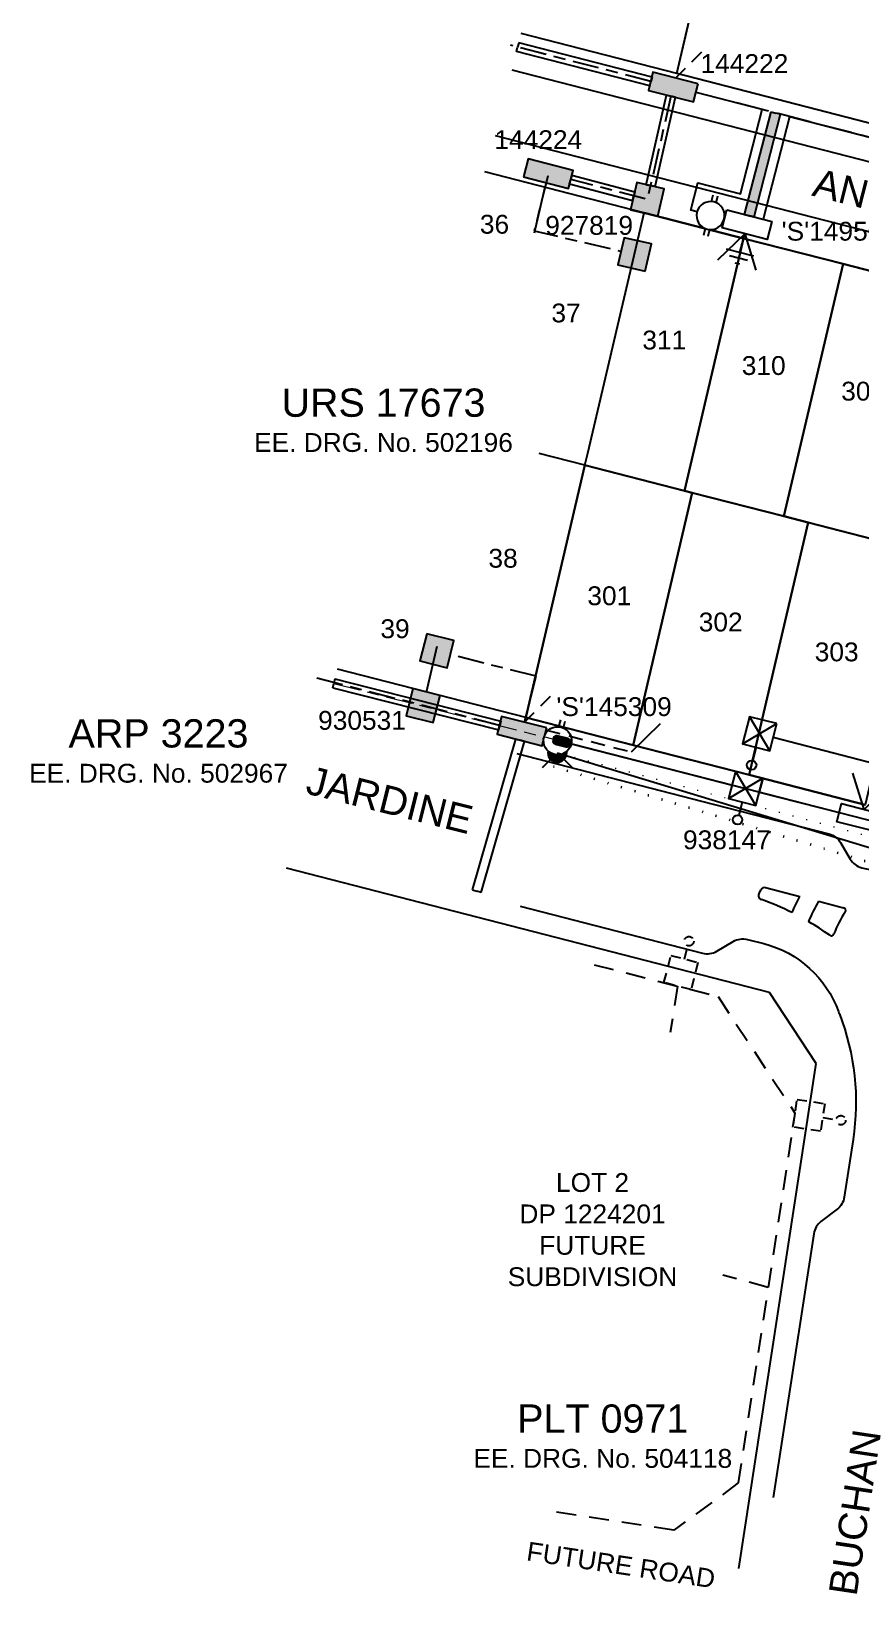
# Model space of a CAD drawing. Header units: metres. Extents: x 301329 to 301580, y 6240381 to 6240750.
# Drawn here: x 301328.8 to 301416.9, y 6240384.2 to 6240550 of the extents above; entities that cross this region are included whole.
import ezdxf
from ezdxf.enums import TextEntityAlignment as Align

# ---------------------------------------------------------------- set-up
doc = ezdxf.new("R2010")
doc.units = ezdxf.units.M
doc.header["$LTSCALE"] = 0.7
for name, pattern in [('Cable Exist OH', [1, 1, 0]), ('Cable Exist UG', [8.2, 4, -1.2, 1.8, -1.2]), ('Cable Remove', [2, 0, -2]), ('Dash', [5, 3, -2]), ('IE Trench LV', [6.5, 5, -1.5])]:
    doc.linetypes.add(name, pattern=pattern)
doc.layers.get('0').update_dxf_attribs({"color": 6})
for name, color, linetype in [('_User Miscellaneous1', 3, 'Continuous'), ('_User Miscellaneous10', 8, 'Continuous'), ('_User Miscellaneous11', 7, 'Continuous'), ('_User Miscellaneous4', 7, 'Continuous'), ('_User Miscellaneous6', 7, 'Continuous'), ('_User Miscellaneous7', 150, 'Continuous'), ('_User Miscellaneous8', 7, 'Continuous'), ('_User Miscellaneous9', 8, 'Continuous'), ('_User_HV_Exist', 7, 'Continuous'), ('_User_LV_Exist', 7, 'Continuous'), ('Cadastre Developer_SP_NEW', 4, 'Continuous'), ('Cadastre Land Parcels_SP_EXT', 4, 'Continuous'), ('Cadastre Roads_SP_EXT', 4, 'Continuous'), ('Cadastre Roads_SP_NEW', 8, 'Continuous'), ('Duct_SP_NEW', 2, 'Continuous'), ('Equip_LV_NEW', 5, 'Continuous'), ('Equip_SP_HV_NEW', 7, 'Continuous'), ('Mains_HV_NEW_U72', 2, 'Continuous'), ('Mains_LV_NEW_R6', 2, 'Continuous'), ('Mains_LV_NEW_T84', 2, 'Continuous'), ('OH_Details_SP_MISC', 6, 'Continuous'), ('Services_SP_NEW_UG', 2, 'Continuous'), ('SupportsUG_SP_LV_EXT', 7, 'Continuous'), ('SupportsUG_SP_LV_NEW', 2, 'Continuous'), ('SupportsUG_SP_LV_SL_EXT', 7, 'Continuous'), ('SupportsUG_SP_LV_SL_NEW', 2, 'Continuous'), ('Trench_SP_NEW', 2, 'Continuous'), ('UG_Details_SP_MISC', 7, 'Continuous')]:
    doc.layers.add(name, color=color, linetype=linetype)
doc.layers.add('_User Miscellaneous12', color=7, linetype='Continuous', lineweight=35)
doc.layers.add('_User Miscellaneous5', color=7, linetype='Continuous', lineweight=35)
doc.layers.add('_User Notes', color=7, linetype='Continuous', plot=False)
doc.layers.add('Features_HIDE', color=1, linetype='Continuous', plot=False)
doc.styles.add('ARIAL', font='arial.ttf', dxfattribs={"height": 2})
doc.styles.add('ARIAL 3.0', font='arial.ttf', dxfattribs={"height": 3})
doc.styles.add('COLUMN_LABEL', font='arial.ttf')
doc.styles.add('POLE_LABEL', font='arial.ttf')
doc.styles.add('SL_LABEL', font='arial.ttf')
doc.styles.get("Standard").update_dxf_attribs({"font": 'arial.ttf'})
doc.styles.add('style1', font='iso3098b.shx')
doc.linetypes.add('Cable New UG', pattern='A,8,-1,["x",style1,S=3.5,R=0,X=0.35,Y=-1],-3.5', length=12.5)
doc.linetypes.add('Cable Z', pattern='A,8,-1,["Z",Standard,S=2.5,R=0,X=0.35,Y=-1.25],-3.5', length=12.5)
doc.linetypes.add('IE Trench HV', pattern='A,8,-2,["/",style1,S=2.5,R=0,X=0.1,Y=-1],-4.5', length=14.5)

# ---------------------------------------------------------------- blocks, each defined once
blk = doc.blocks.new('*U71')
blk.add_hatch(color=256).paths.add_polyline_path([(-2.42, 2.54), (-2.46, 0.56), (2.49, 0.46), (2.53, 2.44)])
blk.add_lwpolyline([(-2.46, 0.56), (2.49, 0.46), (2.53, 2.44), (-2.42, 2.54)], close=True)
for tag, p, flags in [('OWNED_BY', (0, 1.3), 9), ('STATE', (0, 1.1), 9), ('SUPPORT_TYPE', (0, 0.9), 9), ('USAGE', (0, 0.7), 9), ('LEGEND', (0, 0.5), 9), ('LOCATION', (0, 0.3), 9), ('NOTES', (0, 0.1), 9), ('PARENT', (0, -0.1), 9), ('STREETNAME', (0, -0.3), 9), ('SUBURB', (0, -0.5), 1)]:
    blk.add_attdef(tag, p, '', height=0.2, dxfattribs=dict(flags=flags))
at = {"layer": '_User Miscellaneous6', "style": 'ARIAL', "flags": 8}
blk.add_attdef('ASSET_NUM', text='', height=2, dxfattribs=at).set_placement((1.5, 7.5), align=Align.TOP_LEFT)
blk = doc.blocks.new('PILLAR_EXT')
blk.add_hatch(color=256).paths.add_polyline_path([(-2.475, 2.49), (-2.475, 0.51), (2.475, 0.51), (2.475, 2.49)])
blk.add_lwpolyline([(-2.475, 0.51), (2.475, 0.51), (2.475, 2.49), (-2.475, 2.49)], close=True)
for tag, p, flags in [('OWNED_BY', (0, 1.3), 9), ('STATE', (0, 1.1), 9), ('SUPPORT_TYPE', (0, 0.9), 9), ('USAGE', (0, 0.7), 9), ('LEGEND', (0, 0.5), 9), ('LOCATION', (0, 0.3), 9), ('NOTES', (0, 0.1), 9), ('PARENT', (0, -0.1), 9), ('STREETNAME', (0, -0.3), 9), ('SUBURB', (0, -0.5), 1)]:
    blk.add_attdef(tag, p, '', height=0.2, dxfattribs=dict(flags=flags))
at = {"layer": '_User Miscellaneous6', "style": 'ARIAL', "flags": 8}
blk.add_attdef('ASSET_NUM', text='', height=2, dxfattribs=at).set_placement((1.5, 7.5), align=Align.TOP_LEFT)
blk = doc.blocks.new('*U79')
blk.add_hatch(color=256).paths.add_polyline_path([(-2.42, 2.54), (-2.46, 0.56), (2.49, 0.46), (2.53, 2.43)])
blk.add_lwpolyline([(-2.46, 0.56), (2.49, 0.46), (2.53, 2.43), (-2.42, 2.54)], close=True)
for tag, p, flags in [('OWNED_BY', (0, 1.3), 9), ('STATE', (0, 1.1), 9), ('SUPPORT_TYPE', (0, 0.9), 9), ('USAGE', (0, 0.7), 9), ('LEGEND', (0, 0.5), 9), ('LOCATION', (0, 0.3), 9), ('NOTES', (0, 0.1), 9), ('PARENT', (0, -0.1), 9), ('STREETNAME', (0, -0.3), 9), ('SUBURB', (0, -0.5), 1)]:
    blk.add_attdef(tag, p, '', height=0.2, dxfattribs=dict(flags=flags))
at = {"layer": '_User Miscellaneous6', "style": 'ARIAL', "flags": 8}
blk.add_attdef('ASSET_NUM', text='', height=2, dxfattribs=at).set_placement((1.5, 7.5), align=Align.TOP_LEFT)
blk = doc.blocks.new('*U36')
at = {"layer": '_User Miscellaneous7'}
blk.add_hatch(color=256, dxfattribs=at).paths.add_polyline_path([(-1.49, -7.49), (1.48, -7.49), (1.48, -4.52), (-1.49, -4.52)])
at = {"layer": '_User Miscellaneous8'}
blk.add_hatch(color=256, dxfattribs=at).paths.add_polyline_path([(-1.49, -1.49), (1.48, -1.49), (1.48, 1.48), (-1.49, 1.48)])
at = {"layer": '_User Miscellaneous7'}
blk.add_lwpolyline([(1.48, -7.49), (1.48, -4.52), (-1.49, -4.52), (-1.49, -7.49)], close=True, dxfattribs=at)
at = {"layer": '_User Miscellaneous8'}
blk.add_lwpolyline([(1.48, -1.49), (1.48, 1.48), (-1.49, 1.48), (-1.49, -1.49)], close=True, dxfattribs=at)
at = {"flags": 9}
for tag, style, p in [('STRUCTURE_PLANT_NUMBER', 'POLE_LABEL', (1.81, 0.03)), ('STREET_CODE', 'COLUMN_LABEL', (1.81, -0.2))]:
    blk.add_attdef(tag, text='', height=0.2, dxfattribs=dict(at, style=style)).set_placement(p, align=Align.MIDDLE_LEFT)
for tag, p in [('COLUMN_TYPE', (1.81, -0.4)), ('OWNED_BY', (1.81, -0.6)), ('STATE', (1.81, -0.8)), ('USAGE', (1.81, -1)), ('STREETNAME', (1.81, -1.6)), ('LEGEND', (1.81, -1.2)), ('LOCATION', (1.81, -1.4)), ('SUBURB', (1.81, -1.8)), ('NOTES', (1.81, -2))]:
    blk.add_attdef(tag, text='', height=0.2, dxfattribs=at).set_placement(p, align=Align.MIDDLE_LEFT)
at = {"flags": 1}
blk.add_attdef('Z', (1.81, -2.35), '', height=0.2, dxfattribs=at)
at = {"layer": '_User Miscellaneous6', "style": 'ARIAL', "flags": 8}
blk.add_attdef('ASSET_NUM', text='', height=2, dxfattribs=at).set_placement((2, 2), align=Align.MIDDLE_LEFT)
blk = doc.blocks.new('*U30')
at = {"lineweight": -3}
blk.add_lwpolyline([(-2.48, 2.49), (2.47, 2.49), (2.47, 0.51), (-2.48, 0.51)], close=True, dxfattribs=at)
for tag, flags, p in [('STREET_CODE', 9, (1.5, 3.5)), ('OWNED_BY', 9, (1.5, 3.3)), ('OPERATED_BY', 9, (1.5, 3.1)), ('STATE', 9, (1.5, 2.7)), ('SUPPORT_TYPE', 9, (1.5, 2.5)), ('SUBURB', 9, (1.5, 1.7)), ('MAINTAINED_BY', 9, (1.5, 2.9)), ('USAGE', 9, (1.5, 2.3)), ('LEGEND', 9, (1.5, 2.1)), ('PARENT', 9, (1.5, 1.9)), ('STREETNAME', 9, (1.5, 1.5)), ('Z', 1, (1.5, 0.9)), ('LOCATION', 9, (1.5, 1.3)), ('NOTES', 9, (1.5, 1.1))]:
    blk.add_attdef(tag, text='', height=0.2, dxfattribs=dict(flags=flags)).set_placement(p, align=Align.MIDDLE_LEFT)
at = {"layer": '_User Miscellaneous4', "style": 'ARIAL', "flags": 8}
blk.add_attdef('ASSET_NUM', text='', height=2, dxfattribs=at).set_placement((2, 5.5), align=Align.MIDDLE_LEFT)
blk = doc.blocks.new('A$C1B2C29DD')
at = {"layer": 'Services_SP_NEW_UG', "color": 2, "flags": 128}
for points in [[(0, 0), (-2.1, 3.44)], [(0, 0), (2.1, 3.44)]]:
    blk.add_lwpolyline(points, dxfattribs=at)
blk = doc.blocks.new('POLE_DEL')
at = {"layer": '_User Miscellaneous10'}
h = blk.add_hatch(color=256, dxfattribs=at)
edge = h.paths.add_edge_path()
edge.add_arc((0, 0), 1, 180, 360)
edge.add_arc((0, 0), 1, 0, 180)
at = {"layer": '_User Miscellaneous11', "color": 2}
for p, q in [((-1.58, 1.58), (1.58, -1.58)), ((-1.58, -1.58), (1.58, 1.58))]:
    blk.add_line(p, q, dxfattribs=at)
at = {"layer": '_User Miscellaneous11'}
blk.add_lwpolyline([(-1, 0, 1), (1, 0, 1)], format="xyb", close=True, dxfattribs=at)
for tag, height, flags, p in [('pNumber', 2.5, 8, (0, 2.07)), ('OWNED_BY', 0.2, 9, (0, -0.4)), ('SPECIAL_USE', 0.2, 9, (0, -0.6)), ('STATE', 0.2, 9, (0, -0.8)), ('cLV', 0.2, 9, (0, -1.2)), ('USAGE', 0.2, 9, (0, -1)), ('hDepth', 0.2, 9, (0, -1.4)), ('hDia', 0.2, 9, (0, -1.6)), ('cHV', 0.2, 9, (0, -1.8)), ('cLinedev', 0.2, 9, (0, -3.2)), ('LBRACKET', 0.2, 9, (0, -2)), ('LExisting', 0.2, 9, (0, -2.2)), ('LANTNUMBER', 0.2, 9, (0, -2.4)), ('LOther', 0.2, 9, (0, -2.6)), ('LRemove', 0.2, 9, (0, -2.8)), ('LEGEND', 0.2, 9, (0, -3)), ('pExisting', 0.2, 9, (0, -3.4)), ('PFNUMBER', 0.2, 9, (0, -3.6)), ('NEWPFNUMBER', 0.2, 9, (0, -3.8)), ('pFooting', 0.2, 9, (0, -4)), ('pNew', 0.2, 9, (0, -4.2)), ('pRelocate', 0.2, 9, (0, -4.6)), ('pRemove', 0.2, 9, (0, -4.8)), ('pReplace', 0.2, 9, (0, -5)), ('cspan', 0.2, 9, (0, -5.6)), ('SUBURB', 0.2, 9, (0, -5.8)), ('STREETNAME', 0.2, 9, (0, -6)), ('pStay', 0.2, 9, (0, -5.2)), ('pType', 0.2, 9, (0, -5.4)), ('LOCATION', 0.2, 9, (0, -6.2)), ('NOTES', 0.2, 9, (0, -6.4))]:
    blk.add_attdef(tag, text='', height=height, dxfattribs=dict(flags=flags)).set_placement(p, align=Align.MIDDLE_LEFT)
at = {"flags": 1}
blk.add_attdef('Z', (0, 0), '', height=0.2, dxfattribs=at)
at = {"style": 'POLE_LABEL', "flags": 9}
blk.add_attdef('STREET_CODE', text='', height=0.2, dxfattribs=at).set_placement((0, -0.2), align=Align.MIDDLE_LEFT)
at = {"layer": 'Features_HIDE', "style": 'POLE_LABEL', "flags": 8}
blk.add_attdef('ASSET_NUM', text='', height=2.5, dxfattribs=at).set_placement((2, 2), align=Align.MIDDLE_LEFT)
blk = doc.blocks.new('LV_UG_LINKS_OPEN_NEW')
blk.add_wipeout([(-1.17, 0.93), (-1.28, 0.78), (-1.36, 0.61), (-1.43, 0.44), (-1.47, 0.25), (-1.49, 0.07), (-1.49, -0.12), (-1.46, -0.31), (-1.41, -0.49), (-1.34, -0.66), (-1.25, -0.82), (-1.13, -0.97), (-1, -1.11), (-0.86, -1.22), (-0.7, -1.32), (-0.53, -1.4), (-0.35, -1.45), (-0.16, -1.49), (0.03, -1.49), (0.21, -1.48), (0.4, -1.44), (0.57, -1.38), (0.74, -1.3), (0.9, -1.19), (1.04, -1.07), (1.17, -0.93), (1.28, -0.78), (1.36, -0.61), (1.43, -0.44), (1.47, -0.25), (1.49, -0.07), (1.49, 0.12), (1.46, 0.31), (1.41, 0.49), (1.34, 0.66), (1.25, 0.82), (1.13, 0.97), (1, 1.11), (0.86, 1.22), (0.7, 1.32), (0.53, 1.4), (0.35, 1.45), (0.16, 1.49), (-0.03, 1.49), (-0.21, 1.48), (-0.4, 1.44), (-0.57, 1.38), (-0.74, 1.3), (-0.9, 1.19), (-1.04, 1.07)])
for p, q in [((-0.25, 1.47), (-0.25, 2.22)), ((0.25, 1.47), (0.25, 2.22)), ((-0.25, -1.47), (-0.25, -2.22)), ((0.25, -1.47), (0.25, -2.22))]:
    blk.add_line(p, q)
blk.add_lwpolyline([(1.49, 0, 1), (-1.49, 0, 1)], format="xyb", close=True)
for tag, p, flags in [('ORIENTATION', (0, 0), 9), ('Z', (0, 0), 1), ('USAGE', (0, -0.2), 9), ('NOTES', (0, -0.4), 9)]:
    blk.add_attdef(tag, p, '', height=0.2, dxfattribs=dict(flags=flags))
blk = doc.blocks.new('*U73')
at = {"layer": '_User Miscellaneous7', "lineweight": -3}
for points in [[(0, -3.03), (0, -1.58)], [(-1.49, -3.03), (1.5, -6.01)], [(1.49, -3.03), (-1.49, -6)]]:
    blk.add_lwpolyline(points, dxfattribs=at)
blk.add_lwpolyline([(-1.49, -6), (1.49, -6), (1.49, -3.03), (-1.49, -3.03)], close=True, dxfattribs=at)
blk.add_circle((0, -1.08), 0.5, dxfattribs=at)
at = {"layer": '_User Miscellaneous8', "color": 2, "lineweight": -3}
blk.add_lwpolyline([(-1.49, 0), (1.49, 0), (1.49, 2.97), (-1.49, 2.97)], close=True, dxfattribs=at)
at = {"layer": '_User Miscellaneous9', "color": 2, "lineweight": -3}
for points in [[(-1.49, 2.97), (1.5, -0.01)], [(1.49, 2.97), (-1.49, -0.01)]]:
    blk.add_lwpolyline(points, dxfattribs=at)
at = {"style": 'POLE_LABEL', "flags": 9}
blk.add_attdef('STRUCTURE_PLANT_NUMBER', text='', height=0.2, dxfattribs=at).set_placement((1.64, 1.73), align=Align.MIDDLE_LEFT)
for tag, flags, p in [('STREET_CODE', 9, (1.64, 1.49)), ('OWNED_BY', 9, (1.64, 1.09)), ('OPERATED_BY', 9, (1.64, 0.89)), ('STATE', 9, (1.64, 0.49)), ('COLUMN_TYPE', 9, (1.64, 1.29)), ('MAINTAINED_BY', 9, (1.64, 0.69)), ('USAGE', 9, (1.64, 0.29)), ('LEGEND', 9, (1.64, 0.09)), ('SUBURB', 9, (1.64, -0.31)), ('STREETNAME', 9, (1.64, -0.51)), ('Z', 1, (1.64, -1.31)), ('PARENT', 9, (1.64, -0.11)), ('LOCATION', 9, (1.64, -0.71)), ('NOTES', 9, (1.64, -0.91)), ('LABEL_ALIGNMENT', 9, (1.64, -1.11))]:
    blk.add_attdef(tag, text='', height=0.2, dxfattribs=dict(flags=flags)).set_placement(p, align=Align.MIDDLE_LEFT)
at = {"layer": '_User Miscellaneous5', "style": 'ARIAL', "flags": 8}
blk.add_attdef('ASSET_NUM', text='', height=2, dxfattribs=at).set_placement((2, 3.49), align=Align.MIDDLE_LEFT)
blk = doc.blocks.new('*U72')
at = {"layer": '_User Miscellaneous8', "color": 2}
blk.add_line((0, 0), (0, 1.45), dxfattribs=at)
blk.add_circle((0, 1.95), 0.5, dxfattribs=at)
for tag, p, flags in [('Z', (0, 0), 1), ('OPERATED_BY', (0, -9.61), 9)]:
    blk.add_attdef(tag, p, '', height=0.2, dxfattribs=dict(flags=flags))
at = {"style": 'SL_LABEL', "flags": 9}
blk.add_attdef('STREET_CODE', text='', height=0.2, dxfattribs=at).set_placement((0, -0.2), align=Align.MIDDLE_LEFT)
at = {"flags": 9}
for tag, p in [('CONSTRUCTED_VOLTAGE', (0, -0.4)), ('CONTROL_TYPE', (0, -0.6)), ('OPERATING_VOLTAGE', (0, -1.4)), ('ORIENTATION', (0, -1.6)), ('LANTERN_PURPOSE', (0, -0.8)), ('LANTERN_TYPE', (0, -1)), ('NO_PHASES', (0, -1.2)), ('OWNED_BY', (0, -1.8)), ('STATE', (0, -2)), ('CEXIST', (0, -2.4)), ('CNEW', (0, -2.6)), ('CNUMBER', (0, -2.8)), ('CREMOVE', (0, -3)), ('CREPLACE', (0, -3.2)), ('USAGE', (0, -2.2)), ('LKINGHEIGHT', (0, -3.4)), ('LBRACKET', (0, -3.6)), ('LBRACKETVOCAB', (0, -3.8)), ('LCATEGORY', (0, -4)), ('LCHARGE1', (0, -4.2)), ('LCHARGE1PERCENT', (0, -4.4)), ('LCHARGE2', (0, -4.6)), ('LCHARGE2PERCENT', (0, -4.8)), ('LCHARGE3', (0, -5)), ('LCHARGE3PERCENT', (0, -5.2)), ('LEXIST', (0, -5.4)), ('LLAMP', (0, -5.6)), ('LLAMPVOCAB', (0, -5.8)), ('LMAST', (0, -6)), ('LMASTVOCAB', (0, -6.2)), ('LNEW', (0, -6.4)), ('LANTNUMBER', (0, -6.6)), ('LOUTREACH', (0, -7)), ('LOUTREACHVOCAB', (0, -7.2)), ('LRATECODE', (0, -7.4)), ('LREMOVE', (0, -7.6)), ('LREPLACE', (0, -7.8)), ('LTYPE', (0, -8)), ('LTYPEVOCAB', (0, -8.2)), ('SUBURB', (0, -8.6)), ('STREETNAME', (0, -8.8)), ('LEGEND', (0, -8.4)), ('LOCATION', (0, -9)), ('NOTES', (0, -9.2)), ('MAINTAINED_BY', (0, -9.86))]:
    blk.add_attdef(tag, text='', height=0.2, dxfattribs=at).set_placement(p, align=Align.MIDDLE_LEFT)
at = {"layer": '_User Notes', "style": 'SL_LABEL', "flags": 8}
blk.add_attdef('ASSET_NUM', text='', height=2.5, dxfattribs=at).set_placement((2, 2), align=Align.MIDDLE_LEFT)
at = {"layer": '_User Notes', "flags": 8}
blk.add_attdef('LNUMBER', text='', height=2.5, dxfattribs=at).set_placement((1.2, -2.8), align=Align.MIDDLE_LEFT)
blk = doc.blocks.new('Earth')
for p, q in [((0, -2.04), (0, 0)), ((-1.5, -2.04), (1.5, -2.04)), ((-1, -2.64), (1, -2.64)), ((-0.25, -3.24), (0.25, -3.24))]:
    blk.add_line(p, q)
blk = doc.blocks.new('*U101')
at = {"layer": 'Services_SP_NEW_UG', "color": 2, "flags": 128}
blk.add_lwpolyline([(11.75, -0.99), (14.07, 2.64)], dxfattribs=at)
at = {"layer": 'Services_SP_NEW_UG', "color": 2, "linetype": 'Dash', "ltscale": 0.7, "flags": 128}
blk.add_lwpolyline([(2.46, -0.8), (11.75, -0.99)], dxfattribs=at)
blk = doc.blocks.new('A$C7DAD38F0')
at = {"layer": '_User Miscellaneous11', "color": 3, "style": 'ARIAL'}
blk.add_attdef('DRG_NO', text='', height=2, dxfattribs=at).set_placement((0, -4.23), align=Align.MIDDLE_CENTER)
at = {"layer": '_User Miscellaneous6', "color": 2, "style": 'ARIAL 3.0'}
blk.add_attdef('URS___', text='', height=3, dxfattribs=at).set_placement((0, 0), align=Align.MIDDLE_CENTER)
blk = doc.blocks.new('HV_STJ_NEW')
blk.add_hatch(color=256).paths.add_polyline_path([(0.59, -0.45), (-0.59, -0.45, -0.414214), (-0.91, -0.13), (-0.91, 0.13, -0.414214), (-0.59, 0.45), (0.59, 0.45, -0.414214), (0.91, 0.13), (0.91, -0.13, -0.414214)])
blk.add_lwpolyline([(-0.91, 0.13), (-0.91, -0.13, 0.414214), (-0.59, -0.45), (0.59, -0.45, 0.414214), (0.91, -0.13), (0.91, 0.13, 0.414214), (0.59, 0.45), (-0.59, 0.45, 0.414214)], format="xyb", close=True)
for tag, flags, p in [('ORIENTATION', 9, (1.5, 0)), ('OWNED_BY', 9, (1.5, -0.8)), ('OPERATED_BY', 9, (1.5, -1)), ('TYPE', 9, (1.5, -1.4)), ('OPERATING_VOLTAGE', 9, (1.5, -1.6)), ('USAGE', 9, (1.5, -0.2)), ('LEGEND', 9, (1.5, -0.4)), ('NOTES', 9, (1.5, -0.6)), ('MAINTAINED_BY', 9, (1.5, -1.2)), ('CONSTRUCTED_VOLTAGE', 9, (1.5, -1.8)), ('Z', 1, (1.5, -2.2)), ('NUMBER_OF_PHASES', 9, (1.5, -2))]:
    blk.add_attdef(tag, text='', height=0.2, dxfattribs=dict(flags=flags)).set_placement(p, align=Align.MIDDLE_LEFT)
blk = doc.blocks.new('A$C4FBE3B10')
at = {"layer": '_User Miscellaneous1', "color": 6, "linetype": 'Dash', "ltscale": 0.5, "flags": 128}
blk.add_lwpolyline([(0, 2.97), (0, 4.42)], dxfattribs=at)
at = {"layer": '_User Miscellaneous1', "color": 6, "linetype": 'Dash', "ltscale": 0.5}
blk.add_lwpolyline([(-1.48, 2.97), (1.48, 2.97), (1.48, 0), (-1.48, 0)], close=True, dxfattribs=at)
blk.add_circle((0, 4.92), 0.5, dxfattribs=at)

msp = doc.modelspace()

# ---------------------------------------------------------------- hatches: boundary and pattern name
at = {"layer": '_User Miscellaneous11'}
h = msp.add_hatch(color=256, dxfattribs=at)
h.dxf.hatch_style = 1
h.paths.add_polyline_path([(301404.55, 6240530.58), (301405.56, 6240530.32), (301408.38, 6240541.21), (301407.37, 6240541.47)])

# ---------------------------------------------------------------- linework, layer by layer
at = {"layer": '_User_LV_Exist', "color": 7, "linetype": 'Cable Exist UG'}
msp.add_line((301382.41, 6240481.55), (301373.29, 6240483.85), dxfattribs=at)
at = {"layer": '_User_LV_Exist', "color": 7, "linetype": 'Cable Exist UG', "flags": 128}
for points in [[(301394.6, 6240544.71), (301379.69, 6240548.54)], [(301396.73, 6240543.14), (301394.23, 6240532.19), (301386.1, 6240534.3)], [(301383.64, 6240534.67), (301382.21, 6240528.85), (301391.4, 6240526.69)], [(301378.51, 6240476.34), (301358.48, 6240481.51)]]:
    msp.add_lwpolyline(points, dxfattribs=at)
at = {"layer": 'Cadastre Developer_SP_NEW'}
for p, q in [((301397.35, 6240545.55), (301402.73, 6240568.51)), ((301424.8, 6240538.46), (301397.35, 6240545.55)), ((301387.89, 6240505.23), (301393.87, 6240530.75)), ((301404.44, 6240528.04), (301393.87, 6240530.75)), ((301398.16, 6240501.25), (301404.44, 6240528.04)), ((301415, 6240525.32), (301404.44, 6240528.04)), ((301408.72, 6240498.54), (301415, 6240525.32)), ((301425.56, 6240522.61), (301415, 6240525.32)), ((301387.59, 6240503.96), (301381.31, 6240477.17)), ((301387.59, 6240503.96), (301387.89, 6240505.23)), ((301387.59, 6240503.96), (301398.16, 6240501.25)), ((301392.71, 6240474.25), (301398.99, 6240501.03)), ((301398.99, 6240501.03), (301398.16, 6240501.25)), ((301408.72, 6240498.54), (301398.99, 6240501.03)), ((301405.03, 6240471.08), (301411.31, 6240497.87)), ((301411.31, 6240497.87), (301408.72, 6240498.54)), ((301419.28, 6240495.82), (301411.31, 6240497.87)), ((301381.31, 6240477.17), (301392.71, 6240474.25)), ((301392.71, 6240474.25), (301405.03, 6240471.08)), ((301405.03, 6240471.08), (301417.36, 6240467.91))]:
    msp.add_line(p, q, dxfattribs=at)
for points in [[(301402.73, 6240568.51), (301420.39, 6240564.09), (301430.23, 6240561.63), (301424.8, 6240538.46), (301397.35, 6240545.55), (301402.73, 6240568.51)], [(301404.44, 6240528.04), (301398.16, 6240501.25), (301387.59, 6240503.96), (301387.89, 6240505.23), (301393.87, 6240530.75), (301404.44, 6240528.04)], [(301415, 6240525.32), (301408.72, 6240498.54), (301398.99, 6240501.03), (301398.16, 6240501.25), (301404.44, 6240528.04), (301415, 6240525.32)], [(301425.56, 6240522.61), (301419.28, 6240495.82), (301411.31, 6240497.87), (301408.72, 6240498.54), (301415, 6240525.32), (301425.56, 6240522.61)], [(301398.99, 6240501.03), (301392.71, 6240474.25), (301381.31, 6240477.17), (301387.59, 6240503.96), (301398.16, 6240501.25), (301398.99, 6240501.03)], [(301392.71, 6240474.25), (301398.99, 6240501.03), (301408.72, 6240498.54), (301411.31, 6240497.87), (301405.03, 6240471.08), (301392.71, 6240474.25)], [(301423.64, 6240494.7), (301417.36, 6240467.91), (301405.03, 6240471.08), (301411.31, 6240497.87), (301419.28, 6240495.82), (301423.64, 6240494.7)]]:
    msp.add_lwpolyline(points, close=True, dxfattribs=at)
at = {"layer": 'Cadastre Developer_SP_NEW', "flags": 128}
for points in [[(301397.35, 6240545.55), (301380.82, 6240549.8)], [(301393.84, 6240530.76), (301376.97, 6240535.09)], [(301383.33, 6240533.46), (301382.19, 6240528.59)], [(301387.59, 6240503.96), (301382.75, 6240505.21)], [(301370.76, 6240479.88), (301371.9, 6240484.75)], [(301381.33, 6240477.17), (301361.32, 6240482.31)]]:
    msp.add_lwpolyline(points, dxfattribs=at)
at = {"layer": 'Cadastre Developer_SP_NEW', "linetype": 'Dash', "lineweight": 25}
for points in [[(301388.57, 6240450.93), (301401.73, 6240447.55), (301409.9, 6240435.18)], [(301397.42, 6240448.66), (301396.66, 6240443.72)], [(301403.89, 6240395.91), (301409.91, 6240435.16)], [(301407.06, 6240416.67), (301402.23, 6240417.96)], [(301403.88, 6240395.91), (301397.04, 6240390.89), (301383.61, 6240392.95)]]:
    msp.add_lwpolyline(points, dxfattribs=at)
at = {"layer": 'Cadastre Land Parcels_SP_EXT', "linetype": 'Continuous'}
for p, q in [((301407.2, 6240447.99), (301355.9, 6240461.19)), ((301412.16, 6240440.43), (301407.2, 6240447.99)), ((301403.94, 6240386.83), (301412.16, 6240440.43))]:
    msp.add_line(p, q, dxfattribs=at)
at = {"layer": 'Cadastre Roads_SP_NEW'}
for p, q in [((301462.69, 6240524.64), (301379.85, 6240545.91)), ((301460.29, 6240517.82), (301378.1, 6240538.93))]:
    msp.add_line(p, q, dxfattribs=at)
at = {"layer": 'Cadastre Roads_SP_NEW', "lineweight": 25}
for p, q in [((301406.78, 6240459.11), (301410.4, 6240458.18)), ((301406.78, 6240459.11), (301410.4, 6240458.18)), ((301412.41, 6240457.66), (301415.06, 6240456.97)), ((301412.41, 6240457.66), (301415.06, 6240456.97))]:
    msp.add_line(p, q, dxfattribs=at)
at = {"layer": 'Cadastre Roads_SP_NEW', "lineweight": 25, "flags": 128}
msp.add_lwpolyline([(301380.7, 6240457.15), (301400.08, 6240452.16, 0.198912), (301401.6, 6240452.37), (301403.34, 6240453.4, -0.198912), (301404.86, 6240453.61), (301406.59, 6240453.17, -0.247635), (301414.53, 6240445.95, 0.005446), (301414.62, 6240445.71, -0.131195), (301416.07, 6240432.38), (301415.13, 6240426.25, -0.193334), (301414.37, 6240424.97), (301412.66, 6240423.66, 0.193334), (301411.9, 6240422.37), (301407.6, 6240394.38)], format="xyb", dxfattribs=at)
at = {"layer": 'Cadastre Roads_SP_NEW', "lineweight": 25}
for centre, radius, start, end in [((301406.67, 6240458.67), 0.45, 75.5476, 154.7538), ((301406.48, 6240458.27), 0.45, 155.9693, 250.2274), ((301425.34, 6240449.87), 21.1, 154.7538, 155.9693), ((301396.18, 6240429.62), 30, 63.4979, 70.2274), ((301425.34, 6240449.87), 17.1, 150.9239, 157.2891), ((301428.7, 6240448.19), 18.85, 149.8415, 157.1417), ((301425.34, 6240449.87), 12.1, 146.6445, 159.0545), ((301414.99, 6240456.68), 0.3, 326.6445, 75.5476), ((301396.18, 6240429.62), 30, 59.5842, 59.6559), ((301396.18, 6240429.62), 30, 54.5345, 59.5842), ((301413.76, 6240454.3), 0.3, 234.5345, 339.0545)]:
    msp.add_arc(centre, radius, start, end, dxfattribs=at)
at = {"layer": 'Duct_SP_NEW'}
for p, q in [((301404.55, 6240530.58), (301407.37, 6240541.47)), ((301405.56, 6240530.32), (301408.38, 6240541.21)), ((301407.37, 6240541.47), (301407.87, 6240541.34)), ((301408.38, 6240541.21), (301407.87, 6240541.34)), ((301404.55, 6240530.58), (301405.06, 6240530.45)), ((301405.56, 6240530.32), (301405.06, 6240530.45))]:
    msp.add_line(p, q, dxfattribs=at)
at = {"layer": 'Mains_LV_NEW_R6', "linetype": 'Cable Z', "flags": 128}
msp.add_lwpolyline([(301407.59, 6240475.08), (301418.48, 6240472.27)], dxfattribs=at)
at = {"layer": 'Mains_LV_NEW_T84', "linetype": 'Cable New UG', "flags": 128}
msp.add_lwpolyline([(301442.33, 6240532.43), (301409.33, 6240540.96), (301406.51, 6240530.07)], dxfattribs=at)
at = {"layer": 'Services_SP_NEW_UG', "color": 2, "linetype": 'Dash', "ltscale": 0.7, "flags": 128}
msp.add_lwpolyline([(301397.22, 6240545.06), (301400.07, 6240547.91)], dxfattribs=at)
at = {"layer": 'Trench_SP_NEW', "linetype": 'IE Trench LV', "flags": 128}
msp.add_lwpolyline([(301442.33, 6240532.43), (301399.41, 6240543.53)], dxfattribs=at)
at = {"layer": 'Trench_SP_NEW', "linetype": 'IE Trench HV', "flags": 128}
for points in [[(301383.31, 6240475.11), (301403.22, 6240470)], [(301406.47, 6240470.71), (301406.1, 6240469.26), (301414.59, 6240467.08)]]:
    msp.add_lwpolyline(points, dxfattribs=at)
at = {"layer": 'UG_Details_SP_MISC'}
for p, q in [((301380.57, 6240548.81), (301380.45, 6240548.34)), ((301394.72, 6240545.17), (301380.57, 6240548.81)), ((301380.33, 6240547.88), (301380.45, 6240548.34)), ((301394.48, 6240544.24), (301380.33, 6240547.88)), ((301394.72, 6240545.17), (301394.6, 6240544.71)), ((301394.48, 6240544.24), (301394.6, 6240544.71)), ((301394.1, 6240533.74), (301396.26, 6240543.25)), ((301395.04, 6240533.53), (301397.2, 6240543.03)), ((301396.26, 6240543.25), (301396.73, 6240543.14)), ((301397.2, 6240543.03), (301396.73, 6240543.14)), ((301385.97, 6240533.83), (301386.1, 6240534.3)), ((301385.97, 6240533.83), (301392.66, 6240532.06)), ((301386.22, 6240534.76), (301386.1, 6240534.3)), ((301386.22, 6240534.76), (301392.91, 6240532.98)), ((301394.1, 6240533.74), (301394.57, 6240533.64)), ((301395.04, 6240533.53), (301394.57, 6240533.64)), ((301392.66, 6240532.06), (301392.79, 6240532.52)), ((301392.91, 6240532.98), (301392.79, 6240532.52)), ((301360.82, 6240480.33), (301360.94, 6240480.8)), ((301361.05, 6240481.27), (301360.94, 6240480.8)), ((301361.05, 6240481.27), (301378.68, 6240476.8)), ((301360.82, 6240480.33), (301378.45, 6240475.86)), ((301378.45, 6240475.86), (301378.57, 6240476.33)), ((301378.68, 6240476.8), (301378.57, 6240476.33)), ((301375.64, 6240458.87), (301380.26, 6240474.89)), ((301376.56, 6240458.61), (301381.18, 6240474.62)), ((301380.26, 6240474.89), (301380.72, 6240474.76)), ((301381.18, 6240474.62), (301380.72, 6240474.76)), ((301375.64, 6240458.87), (301376.1, 6240458.74)), ((301376.56, 6240458.61), (301376.1, 6240458.74))]:
    msp.add_line(p, q, dxfattribs=at)

# ---------------------------------------------------------------- block references
at = {"layer": '_User Miscellaneous1'}
for p, values in [((301366.2, 6240510.6), {'URS___': 'URS 17673', 'DRG_NO': 'EE. DRG. No. 502196'}), ((301342.31, 6240475.49), {'URS___': 'ARP 3223', 'DRG_NO': 'EE. DRG. No. 502967'}), ((301389.49, 6240402.75), {'URS___': 'PLT 0971', 'DRG_NO': 'EE. DRG. No. 504118'})]:
    msp.add_blockref('A$C7DAD38F0', p, dxfattribs=at).add_auto_attribs(values)
at = {"layer": '_User Miscellaneous1', "color": 7}
for p, rotation in [((301397.42, 6240448.66), 345.5659331350467), ((301409.91, 6240435.16), 261.2806628859619)]:
    msp.add_blockref('A$C4FBE3B10', p, dxfattribs=dict(at, rotation=rotation))
at = {"layer": 'SupportsUG_SP_LV_EXT'}
ref = msp.add_blockref('*U71', (301397.35, 6240545.55), dxfattribs=dict(at, rotation=166.8036018761602))
ref.add_attrib('ASSET_NUM_001', '144222', (301399.87, 6240545.6), dxfattribs={"layer": '_User Miscellaneous6', "height": 2, "style": 'ARIAL'})
ref = msp.add_blockref('PILLAR_EXT', (301383.33, 6240533.46), dxfattribs=dict(at, rotation=345.5944444420029))
ref.add_attrib('ASSET_NUM_001', '144224', (301377.98, 6240537.52), dxfattribs={"layer": '_User Miscellaneous6', "height": 2, "style": 'ARIAL'})
ref = msp.add_blockref('*U79', (301381.28, 6240477.18), dxfattribs=dict(at, rotation=166.8512226045813))
ref.add_attrib('ASSET_NUM_001', "'S'145309", (301384.56, 6240477.33), dxfattribs={"layer": '_User Miscellaneous6', "height": 2, "style": 'ARIAL'})
at = {"layer": 'SupportsUG_SP_LV_EXT', "ltscale": 0.5}
msp.add_blockref('POLE_DEL', (301384.66, 6240473.43), dxfattribs=at)
at = {"layer": 'SupportsUG_SP_LV_NEW'}
ref = msp.add_blockref('*U30', (301404.44, 6240528.04), dxfattribs=dict(at, rotation=345.5949706715249))
ref.add_attrib('ASSET_NUM_001', "'S'149502", (301408.48, 6240527.8), dxfattribs={"layer": '_User Miscellaneous4', "height": 2, "style": 'ARIAL'})
for p, rotation in [((301404.56, 6240528.53), 165.5949706715249), ((301417.23, 6240467.42), 345.5931492574683)]:
    msp.add_blockref('A$C1B2C29DD', p, dxfattribs=dict(at, rotation=rotation))
ref = msp.add_blockref('*U30', (301417.36, 6240467.91), dxfattribs=dict(at, rotation=165.5931492574683))
ref.add_attrib('ASSET_NUM_001', '149505', (301419.81, 6240467.62), dxfattribs={"layer": '_User Miscellaneous4', "height": 2, "style": 'ARIAL'})
at = {"layer": 'SupportsUG_SP_LV_SL_EXT'}
ref = msp.add_blockref('*U36', (301394.22, 6240532.19), dxfattribs=dict(at, rotation=347.1821018003463))
ref.add_attrib('ASSET_NUM_001', '927819', (301383.38, 6240528.42), dxfattribs={"layer": '_User Miscellaneous6', "height": 2, "style": 'ARIAL'})
ref = msp.add_blockref('*U36', (301370.4, 6240478.44), dxfattribs=dict(at, rotation=165.8360659280548))
ref.add_attrib('ASSET_NUM_001', '930531', (301359.26, 6240475.87), dxfattribs={"layer": '_User Miscellaneous6', "height": 2, "style": 'ARIAL'})
at = {"layer": 'SupportsUG_SP_LV_SL_NEW', "ltscale": 0.5}
ref = msp.add_blockref('*U73', (301405.03, 6240471.08), dxfattribs=dict(at, rotation=165.6081366195622))
ref.add_attrib('ASSET_NUM_001', '938147', (301398.01, 6240463.19), dxfattribs={"layer": '_User Miscellaneous5', "height": 2, "style": 'ARIAL'})
at = {"layer": 'SupportsUG_SP_LV_SL_NEW', "ltscale": 0.5, "rotation": 165.6081366195622}
msp.add_blockref('*U72', (301404.29, 6240468.2), dxfattribs=at)

# ---------------------------------------------------------------- texts
at = {"layer": 'Cadastre Developer_SP_NEW', "style": 'ARIAL'}
for s, p in [('36', (301377.99, 6240528.54)), ('37', (301385.59, 6240519.12)), ('311', (301396.02, 6240516.25)), ('310', (301406.58, 6240513.54)), ('309', (301417.14, 6240510.82)), ('38', (301378.9, 6240493.08)), ('301', (301390.18, 6240489.1)), ('39', (301367.43, 6240485.6)), ('302', (301402.01, 6240486.31)), ('303', (301414.33, 6240483.14))]:
    msp.add_text(s, height=2, dxfattribs=at).set_placement(p, align=Align.CENTER)
at = {"layer": 'Cadastre Developer_SP_NEW', "insert": (301388.4, 6240428.81), "char_height": 2, "width": 16.9322, "attachment_point": 2, "style": 'ARIAL'}
msp.add_mtext('LOT 2\\PDP 1224201\\PFUTURE SUBDIVISION', dxfattribs=at)
at = {"layer": 'Cadastre Roads_SP_EXT'}
for s, height, rotation, p in [('ANTWERP', 3, 345.8775, (301411.59, 6240532.6)), ('JARDINE', 3, 345.8775, (301357.81, 6240469.15)), ('BUCHAN ', 3, 81.4825, (301416.43, 6240383.81)), ('FUTURE ROAD', 2, 351.4825, (301381.3, 6240387.71))]:
    msp.add_text(s, height=height, rotation=rotation, dxfattribs=at).set_placement(p)

# ---------------------------------------------------------------- next in the draw order: block references
at = {"layer": 'Equip_LV_NEW', "linetype": 'Cable Exist UG', "lineweight": 0, "ltscale": 0.5, "rotation": 346.3292215805781}
msp.add_blockref('LV_UG_LINKS_OPEN_NEW', (301400.94, 6240530.46), dxfattribs=at)
at = {"layer": 'Equip_LV_NEW', "linetype": 'Cable Exist UG', "lineweight": 0, "ltscale": 0.5, "xscale": -1, "rotation": 344.8391302934623}
msp.add_blockref('LV_UG_LINKS_OPEN_NEW', (301384.69, 6240474.71), dxfattribs=at)

# ---------------------------------------------------------------- next in the draw order: linework, layer by layer
at = {"layer": '_User Miscellaneous12', "color": 7, "linetype": 'Cable Remove', "flags": 128}
msp.add_lwpolyline([(301384.24, 6240471.99), (301431.22, 6240457.74)], dxfattribs=at)
at = {"layer": '_User_HV_Exist', "color": 7, "linetype": 'Cable Exist UG', "lineweight": 0, "flags": 128}
msp.add_lwpolyline([(301360.94, 6240480.8), (301385.12, 6240474.65), (301385.23, 6240475.08)], dxfattribs=at)
at = {"layer": '_User_LV_Exist'}
msp.add_line((301381.16, 6240476.68), (301382.41, 6240481.55), dxfattribs=at)
at = {"layer": '_User_LV_Exist', "color": 7, "linetype": 'Cable Remove', "lineweight": 0, "flags": 128}
msp.add_lwpolyline([(301386.47, 6240472.98), (301430.45, 6240461.16)], dxfattribs=at)
at = {"layer": 'Cadastre Roads_SP_NEW', "lineweight": 25, "flags": 128}
msp.add_lwpolyline([(301380.35, 6240473.35), (301399.99, 6240468.29), (301413.51, 6240464.81, -0.198912), (301414.74, 6240463.89), (301415.76, 6240462.15, 0.198912), (301416.99, 6240461.23), (301417.32, 6240461.14, 0.120189), (301422.77, 6240461.07, -0.236205), (301432.77, 6240458.65, 0.10009), (301436.76, 6240456.46, 0.10009)], format="xyb", dxfattribs=at)
at = {"layer": 'Mains_HV_NEW_U72', "color": 2, "linetype": 'Cable New UG', "flags": 128}
msp.add_lwpolyline([(301385.12, 6240474.65), (301431.55, 6240462.72)], dxfattribs=at)
at = {"layer": 'Mains_LV_NEW_T84', "linetype": 'Cable New UG', "flags": 128}
for points in [[(301399.5, 6240530.85), (301398.84, 6240531.02), (301399.59, 6240533.93), (301404.11, 6240532.77), (301406.42, 6240541.71), (301399.41, 6240543.53)], [(301402.41, 6240530.1), (301402.39, 6240530.11)], [(301386.15, 6240474.39), (301414.59, 6240467.08)]]:
    msp.add_lwpolyline(points, dxfattribs=at)
at = {"layer": 'OH_Details_SP_MISC', "color": 7, "linetype": 'Continuous', "flags": 128}
msp.add_lwpolyline([(301384.66, 6240473.43), (301433.68, 6240458.57)], dxfattribs=at)
at = {"layer": 'Services_SP_NEW_UG', "color": 2, "linetype": 'Dash', "ltscale": 0.7, "flags": 128}
msp.add_lwpolyline([(301381.17, 6240476.68), (301384.02, 6240479.54)], dxfattribs=at)

# ---------------------------------------------------------------- next in the draw order: block references
at = {"layer": 'Equip_LV_NEW', "linetype": 'Cable Exist OH', "lineweight": 0, "rotation": 345.5949706828818}
msp.add_blockref('Earth', (301404.56, 6240528.53), dxfattribs=at)
at = {"layer": 'Equip_SP_HV_NEW', "rotation": 165.6081366187981}
msp.add_blockref('HV_STJ_NEW', (301385.12, 6240474.65), dxfattribs=at)
at = {"layer": 'Services_SP_NEW_UG', "rotation": 346.8036018733861}
msp.add_blockref('*U101', (301381.31, 6240477.17), dxfattribs=at)

doc.saveas('drawing.dxf')
